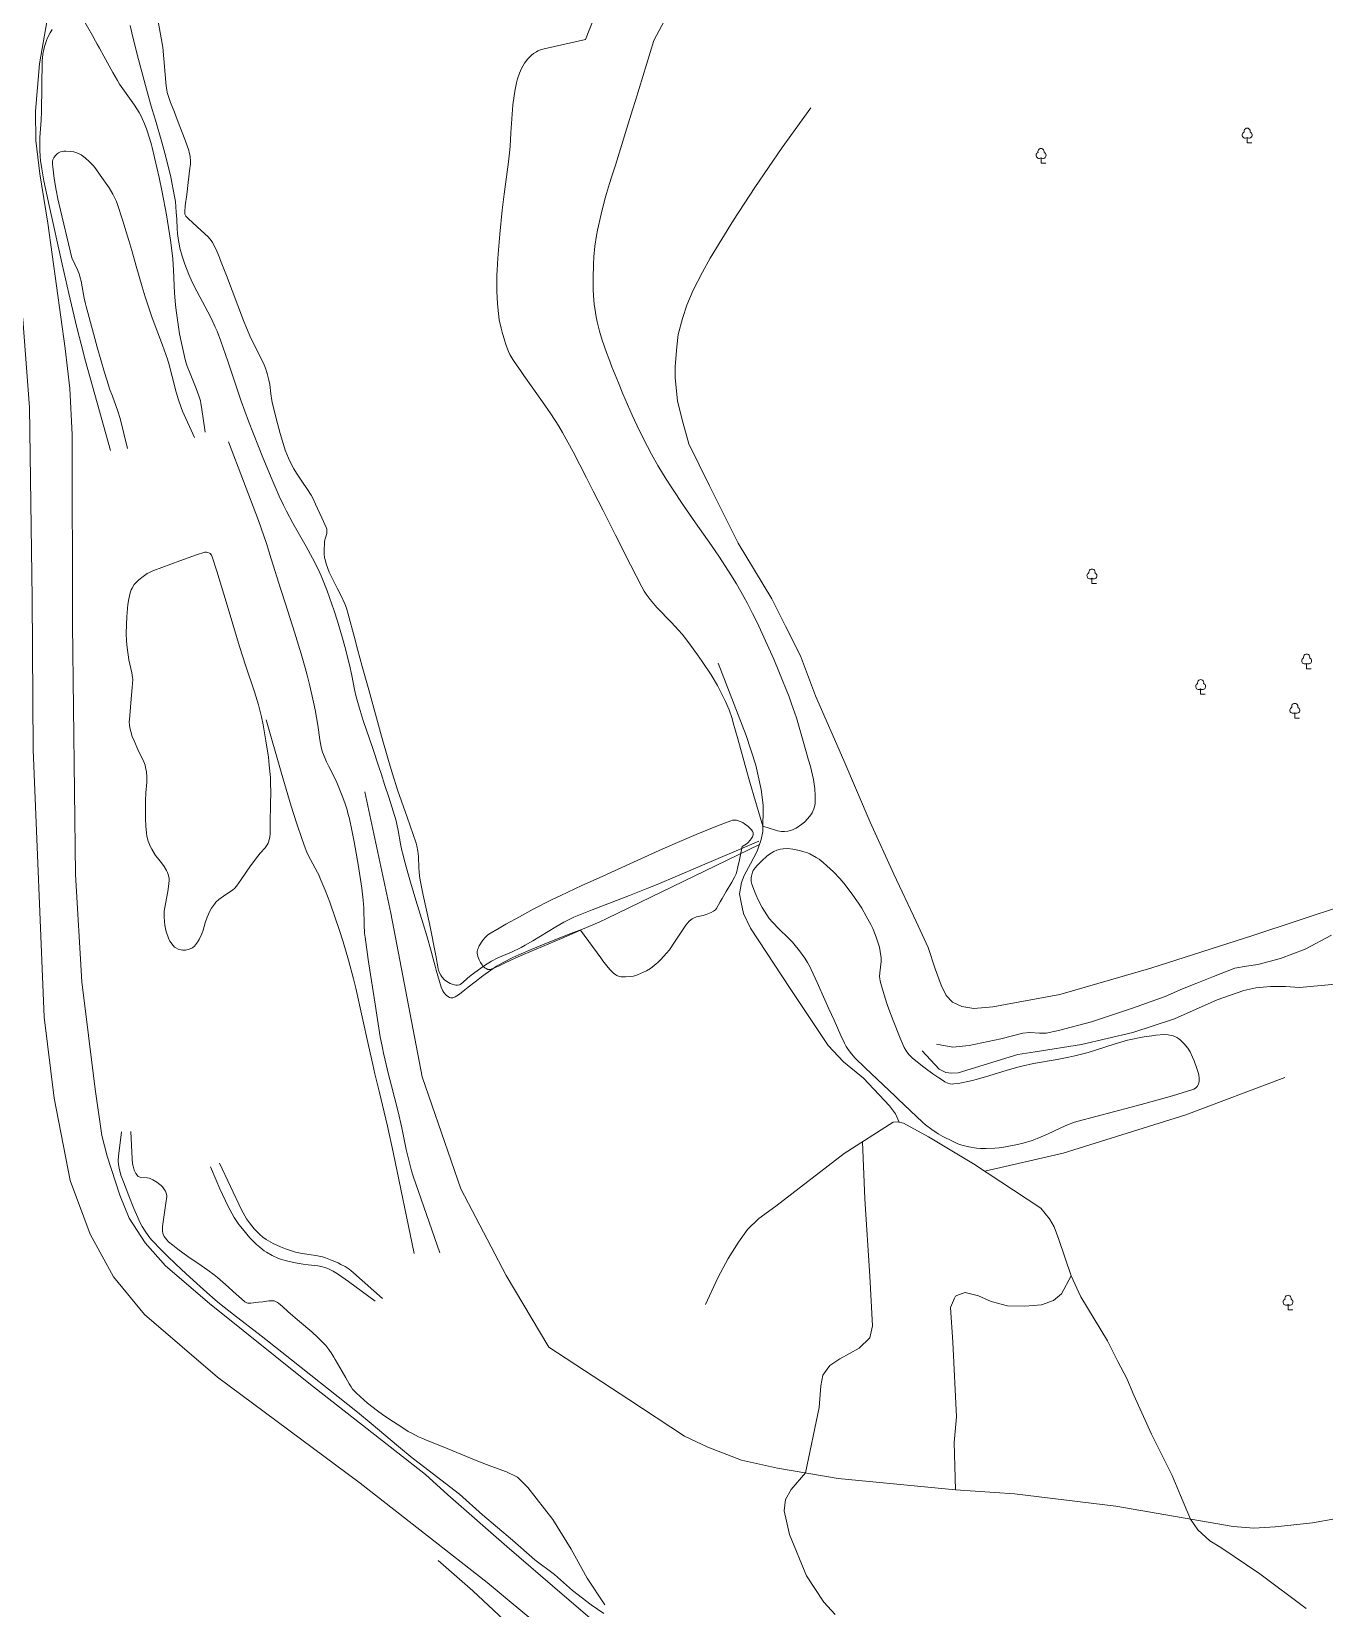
# Model space of a CAD drawing. Header units: millimetres. Extents: x 10 to 1007146, y 455139 to 1110758.
# Drawn here: x 503376.89 to 503391.38, y 555410.57 to 555428.24 of the extents above; entities that cross this region are included whole.
import ezdxf

# ---------------------------------------------------------------- set-up
doc = ezdxf.new("R2010")
doc.units = ezdxf.units.MM
doc.header["$LTSCALE"] = 10
for name, color, linetype, lineweight in [('Hceau', 152, 'Continuous', 0), ('OACCIDENT', 5, 'Continuous', 0), ('PISTE', 1, 'Continuous', 0), ('Varbre', 70, 'Continuous', 0), ('Vbrousailles', 70, 'Continuous', 0), ('Vforet', 70, 'Continuous', 0), ('Vjardin', 70, 'Continuous', 0)]:
    doc.layers.add(name, color=color, linetype=linetype, lineweight=lineweight)

# ---------------------------------------------------------------- blocks, each defined once
blk = doc.blocks.new('a_i_b_169')
at = {"layer": 'Varbre', "color": 70, "linetype": 'Continuous', "lineweight": 0, "flags": 128}
blk.add_lwpolyline([(186.542538, 0.000518), (0, 0), (0.000073, 213.192155)], dxfattribs=at)
at = {"layer": 'Varbre', "color": 70, "linetype": 'Continuous', "lineweight": 0}
for centre, radius, start, end in [((-74.071781, 313.257725), 124.498024, 111.637039, 306.510073), ((-0.000617, 461.873786), 124.403379, 344.52592, 195.330408), ((74.375888, 312.909383), 124.399708, 233.281948, 68.53724)]:
    blk.add_arc(centre, radius, start, end, dxfattribs=at)

msp = doc.modelspace()

# ---------------------------------------------------------------- linework, layer by layer
at = {"layer": 'Hceau', "color": 0}
msp.add_polyline3d([(503378.914, 555422.361, 7.702), (503378.97, 555422.191, 7.704), (503379.072, 555421.849, 7.709), (503379.224, 555421.345, 7.709), (503379.294, 555421.127, 7.709), (503379.39, 555420.837, 7.709), (503379.435, 555420.692, 7.709), (503379.448, 555420.648, 7.709), (503379.469, 555420.559, 7.709), (503379.487, 555420.47, 7.709), (503379.518, 555420.29, 7.709), (503379.546, 555420.108, 7.709), (503379.557, 555420.017, 7.709), (503379.569, 555419.88, 7.709), (503379.572, 555419.822, 7.709), (503379.574, 555419.706, 7.709), (503379.572, 555419.59, 7.709), (503379.565, 555419.358, 7.709), (503379.565, 555419.309, 7.709), (503379.565, 555419.245, 7.709), (503379.562, 555419.213, 7.709), (503379.552, 555419.165, 7.709), (503379.543, 555419.142, 7.709), (503379.533, 555419.123, 7.709), (503379.509, 555419.089, 7.709), (503379.453, 555419.03, 7.709), (503379.427, 555418.999, 7.709), (503379.347, 555418.887, 7.709), (503379.243, 555418.736, 7.709), (503379.189, 555418.662, 7.709), (503379.165, 555418.636, 7.709), (503379.148, 555418.62, 7.709), (503379.11, 555418.592, 7.709), (503379.07, 555418.566, 7.709), (503379.016, 555418.531, 7.709), (503378.991, 555418.512, 7.709), (503378.956, 555418.48, 7.709), (503378.941, 555418.461, 7.709), (503378.909, 555418.414, 7.709), (503378.891, 555418.381, 7.709), (503378.861, 555418.312, 7.709), (503378.839, 555418.251, 7.709), (503378.815, 555418.169, 7.709), (503378.801, 555418.128, 7.709), (503378.771, 555418.063, 7.709), (503378.753, 555418.032, 7.709), (503378.73, 555418.003, 7.709), (503378.717, 555417.988, 7.709), (503378.7, 555417.974, 7.709), (503378.687, 555417.966, 7.709), (503378.66, 555417.954, 7.709), (503378.646, 555417.95, 7.709), (503378.617, 555417.945, 7.709), (503378.588, 555417.945, 7.709), (503378.569, 555417.947, 7.709), (503378.534, 555417.956, 7.709), (503378.508, 555417.969, 7.709), (503378.496, 555417.979, 7.709), (503378.479, 555417.996, 7.709), (503378.444, 555418.045, 7.709), (503378.427, 555418.078, 7.709), (503378.418, 555418.1, 7.709), (503378.403, 555418.149, 7.709), (503378.388, 555418.225, 7.709), (503378.382, 555418.263, 7.709), (503378.378, 555418.32, 7.709), (503378.379, 555418.377, 7.709), (503378.383, 555418.405, 7.709), (503378.42, 555418.601, 7.709), (503378.432, 555418.686, 7.709), (503378.435, 555418.729, 7.709), (503378.435, 555418.747, 7.709), (503378.428, 555418.782, 7.709), (503378.416, 555418.816, 7.709), (503378.405, 555418.838, 7.709), (503378.38, 555418.881, 7.709), (503378.349, 555418.924, 7.709), (503378.304, 555418.978, 7.709), (503378.283, 555419.006, 7.709), (503378.242, 555419.075, 7.709), (503378.223, 555419.111, 7.709), (503378.2, 555419.167, 7.709), (503378.185, 555419.221, 7.709), (503378.179, 555419.258, 7.709), (503378.172, 555419.331, 7.709), (503378.17, 555419.427, 7.709), (503378.171, 555419.618, 7.709), (503378.175, 555419.707, 7.709), (503378.183, 555419.826, 7.709), (503378.185, 555419.885, 7.709), (503378.181, 555419.942, 7.709), (503378.171, 555419.992, 7.709), (503378.164, 555420.017, 7.709), (503378.15, 555420.053, 7.709), (503378.083, 555420.192, 7.709), (503378.041, 555420.288, 7.709), (503378.021, 555420.338, 7.709), (503378.004, 555420.393, 7.709), (503377.997, 555420.421, 7.709), (503377.99, 555420.463, 7.709), (503377.988, 555420.505, 7.709), (503377.989, 555420.526, 7.709), (503378.006, 555420.715, 7.709), (503378.021, 555420.889, 7.709), (503378.026, 555420.975, 7.709), (503378.025, 555421, 7.709), (503378.018, 555421.05, 7.709), (503377.994, 555421.149, 7.709), (503377.984, 555421.198, 7.709), (503377.964, 555421.336, 7.709), (503377.957, 555421.405, 7.709), (503377.953, 555421.497, 7.709), (503377.962, 555421.682, 7.709), (503377.972, 555421.816, 7.709), (503377.982, 555421.882, 7.709), (503377.998, 555421.948, 7.709), (503378.009, 555421.98, 7.709), (503378.019, 555422.002, 7.709), (503378.043, 555422.04, 7.709), (503378.073, 555422.073, 7.709), (503378.095, 555422.094, 7.709), (503378.144, 555422.131, 7.709), (503378.19, 555422.163, 7.709), (503378.214, 555422.177, 7.709), (503378.251, 555422.195, 7.709), (503378.555, 555422.305, 7.709), (503378.742, 555422.374, 7.701), (503378.834, 555422.403, 7.703), (503378.854, 555422.404, 7.703), (503378.869, 555422.401, 7.703), (503378.887, 555422.393, 7.702), (503378.895, 555422.387, 7.702), (503378.91, 555422.37, 7.702), (503378.914, 555422.361, 7.702)], dxfattribs=at)
at = {"layer": 'OACCIDENT', "color": 0}
for points in [[(503381.328, 555431.289, 8.426), (503380.072, 555430.633, 8.224), (503379.546, 555430.293, 8.157), (503379.257, 555430.133, 8.124), (503379.038, 555430.089, 8.107), (503378.809, 555430.143, 8.124), (503378.489, 555430.194, 8.107), (503378.298, 555430.182, 8.09), (503378.223, 555430.144, 8.09), (503378.169, 555430.084, 8.09), (503378.125, 555430.002, 8.09), (503378.117, 555429.859, 8.073), (503378.169, 555429.365, 8.073), (503378.254, 555428.662, 8.023), (503378.365, 555428.063, 8.023)], [(503377.462, 555428.387, 7.98), (503377.574, 555428.195, 7.931), (503377.611, 555428.13, 7.918), (503377.629, 555428.097, 7.913), (503377.654, 555428.052, 7.908), (503377.704, 555427.961, 7.902), (503377.804, 555427.78, 7.899), (503377.855, 555427.69, 7.896), (503377.879, 555427.649, 7.894), (503377.934, 555427.57, 7.89), (503378.048, 555427.414, 7.883), (503378.099, 555427.332, 7.879), (503378.12, 555427.29, 7.88), (503378.134, 555427.262, 7.882), (503378.159, 555427.205, 7.889), (503378.181, 555427.148, 7.9), (503378.219, 555427.03, 7.921), (503378.236, 555426.969, 7.928), (503378.243, 555426.939, 7.93), (503378.322, 555426.604, 7.937), (503378.357, 555426.436, 7.94), (503378.405, 555426.183, 7.946), (503378.45, 555425.899, 7.958), (503378.468, 555425.756, 7.963), (503378.475, 555425.692, 7.965), (503378.483, 555425.564, 7.969), (503378.496, 555425.306, 7.976), (503378.506, 555425.177, 7.98), (503378.513, 555425.112, 7.983), (503378.531, 555424.982, 7.989), (503378.552, 555424.852, 7.998), (503378.569, 555424.766, 8.003), (503378.606, 555424.596, 8.014), (503378.623, 555424.531, 8.017), (503378.637, 555424.489, 8.02), (503378.669, 555424.405, 8.026), (503378.715, 555424.294, 8.031), (503378.737, 555424.238, 8.032), (503378.767, 555424.155, 8.029), (503378.784, 555424.098, 8.024), (503378.79, 555424.07, 8.021), (503378.798, 555424.027, 8.014), (503378.839, 555423.75, 7.963)], [(503377.776, 555423.544, 7.946), (503377.524, 555424.451, 8.047), (503377.499, 555424.545, 8.057), (503377.45, 555424.733, 8.071), (503377.402, 555424.922, 8.082), (503377.311, 555425.302, 8.098), (503377.234, 555425.63, 8.111), (503377.091, 555426.29, 8.131), (503377.032, 555426.564, 8.138), (503377.007, 555426.701, 8.138), (503376.994, 555426.793, 8.137), (503376.989, 555426.839, 8.135), (503376.985, 555426.908, 8.131), (503376.984, 555426.956, 8.127), (503376.986, 555427.052, 8.117), (503377, 555427.244, 8.091), (503377.005, 555427.34, 8.081), (503377.012, 555427.907, 8.03), (503377.019, 555427.984, 8.024), (503377.029, 555428.035, 8.021), (503377.038, 555428.069, 8.018), (503377.061, 555428.136, 8.014), (503377.073, 555428.166, 8.012), (503377.101, 555428.224, 8.013), (503377.123, 555428.262, 8.015)], [(503377.999, 555428.306, 7.891), (503378.027, 555428.176, 7.888), (503378.091, 555427.925, 7.881), (503378.181, 555427.593, 7.87), (503378.227, 555427.428, 7.867), (503378.245, 555427.366, 7.868), (503378.28, 555427.243, 7.879), (503378.352, 555426.998, 7.913), (503378.388, 555426.875, 7.924), (503378.428, 555426.715, 7.931), (503378.452, 555426.607, 7.936), (503378.495, 555426.391, 7.943), (503378.504, 555426.332, 7.945), (503378.515, 555426.213, 7.947), (503378.519, 555426.134, 7.948), (503378.524, 555426.028, 7.95), (503378.529, 555425.975, 7.952), (503378.539, 555425.896, 7.955), (503378.546, 555425.857, 7.956), (503378.556, 555425.811, 7.96), (503378.581, 555425.721, 7.969), (503378.61, 555425.632, 7.981), (503378.656, 555425.515, 7.997), (503378.681, 555425.457, 8.004), (503378.711, 555425.392, 8.01), (503378.777, 555425.264, 8.023), (503378.869, 555425.096, 8.039), (503378.912, 555425.011, 8.047), (503378.952, 555424.924, 8.054), (503378.971, 555424.88, 8.057), (503379.012, 555424.769, 8.064), (503379.091, 555424.545, 8.075), (503379.242, 555424.095, 8.092), (503379.323, 555423.872, 8.104), (503379.434, 555423.589, 8.126), (503379.485, 555423.464, 8.138), (503379.589, 555423.215, 8.162), (503379.669, 555423.031, 8.181), (503379.716, 555422.93, 8.192), (503379.75, 555422.863, 8.199), (503379.822, 555422.73, 8.215), (503379.971, 555422.468, 8.253), (503380.042, 555422.337, 8.275), (503380.108, 555422.205, 8.299), (503380.138, 555422.138, 8.312), (503380.161, 555422.082, 8.325), (503380.205, 555421.971, 8.358), (503380.233, 555421.896, 8.384), (503380.284, 555421.746, 8.435), (503380.32, 555421.631, 8.469), (503380.376, 555421.441, 8.514), (503380.403, 555421.345, 8.535), (503380.429, 555421.247, 8.551), (503380.442, 555421.198, 8.558), (503380.456, 555421.14, 8.565), (503380.481, 555421.021, 8.576), (503380.513, 555420.863, 8.587), (503380.531, 555420.784, 8.591), (503380.562, 555420.667, 8.597), (503380.61, 555420.516, 8.603), (503380.712, 555420.215, 8.611), (503380.788, 555419.988, 8.61), (503380.81, 555419.922, 8.608), (503380.853, 555419.79, 8.599), (503380.895, 555419.658, 8.586), (503380.977, 555419.393, 8.551), (503380.987, 555419.357, 8.545), (503381.002, 555419.284, 8.53), (503381.026, 555419.136, 8.495), (503381.042, 555419.062, 8.485), (503381.052, 555419.023, 8.482), (503381.072, 555418.944, 8.481), (503381.115, 555418.786, 8.482), (503381.138, 555418.707, 8.48), (503381.199, 555418.505, 8.465), (503381.282, 555418.238, 8.441), (503381.322, 555418.104, 8.431), (503381.369, 555417.934, 8.421), (503381.392, 555417.848, 8.421), (503381.415, 555417.763, 8.427), (503381.427, 555417.72, 8.433), (503381.444, 555417.656, 8.445), (503381.482, 555417.531, 8.472), (503381.501, 555417.488, 8.481), (503381.514, 555417.468, 8.486), (503381.537, 555417.441, 8.493), (503381.563, 555417.42, 8.501), (503381.577, 555417.413, 8.504), (503381.589, 555417.41, 8.507), (503381.614, 555417.411, 8.513), (503381.64, 555417.421, 8.52), (503381.657, 555417.431, 8.524), (503381.689, 555417.452, 8.532), (503381.748, 555417.498, 8.546), (503381.786, 555417.528, 8.553), (503381.862, 555417.59, 8.563), (503381.951, 555417.657, 8.568), (503382.103, 555417.763, 8.565), (503382.184, 555417.81, 8.564), (503382.285, 555417.861, 8.565), (503382.354, 555417.892, 8.566), (503382.492, 555417.952, 8.571), (503382.682, 555418.029, 8.581), (503382.937, 555418.129, 8.599), (503383.065, 555418.179, 8.609), (503383.253, 555418.259, 8.628), (503383.345, 555418.303, 8.638), (503385.048, 555419.128, 8.84)], [(503385.042, 555419.167, 8.854), (503383.902, 555418.68, 8.787), (503383.799, 555418.637, 8.78), (503383.592, 555418.556, 8.766), (503383.175, 555418.397, 8.735), (503382.969, 555418.312, 8.719), (503382.901, 555418.28, 8.713), (503382.856, 555418.257, 8.708), (503382.768, 555418.207, 8.696), (503382.597, 555418.102, 8.671), (503382.511, 555418.049, 8.661), (503382.424, 555417.999, 8.654), (503382.38, 555417.975, 8.652), (503382.269, 555417.923, 8.652), (503382.119, 555417.857, 8.655), (503382.046, 555417.82, 8.655), (503381.968, 555417.772, 8.655), (503381.818, 555417.664, 8.654), (503381.777, 555417.63, 8.652), (503381.725, 555417.58, 8.647), (503381.696, 555417.559, 8.644), (503381.687, 555417.554, 8.643), (503381.667, 555417.55, 8.64), (503381.646, 555417.551, 8.637), (503381.631, 555417.554, 8.635), (503381.604, 555417.562, 8.633), (503381.584, 555417.57, 8.633), (503381.546, 555417.591, 8.637), (503381.52, 555417.612, 8.639), (503381.49, 555417.646, 8.638), (503381.478, 555417.663, 8.637), (503381.462, 555417.69, 8.635), (503381.451, 555417.719, 8.634), (503381.447, 555417.735, 8.634), (503381.423, 555417.884, 8.639), (503381.354, 555418.223, 8.641), (503381.282, 555418.561, 8.647), (503381.246, 555418.73, 8.652), (503381.239, 555418.775, 8.655), (503381.231, 555418.868, 8.663), (503381.227, 555418.992, 8.676), (503381.221, 555419.054, 8.682), (503381.21, 555419.114, 8.686), (503381.201, 555419.144, 8.688), (503381.102, 555419.435, 8.701), (503380.998, 555419.73, 8.716), (503380.933, 555419.932, 8.72), (503380.893, 555420.069, 8.72), (503380.815, 555420.342, 8.719), (503380.671, 555420.861, 8.718), (503380.599, 555421.121, 8.714), (503380.546, 555421.317, 8.705), (503380.512, 555421.447, 8.695), (503380.442, 555421.708, 8.668), (503380.42, 555421.778, 8.66), (503380.402, 555421.824, 8.655), (503380.361, 555421.913, 8.644), (503380.316, 555422.002, 8.632), (503380.256, 555422.119, 8.618), (503380.229, 555422.18, 8.61), (503380.195, 555422.273, 8.599), (503380.182, 555422.321, 8.594), (503380.177, 555422.342, 8.591), (503380.172, 555422.384, 8.587), (503380.171, 555422.426, 8.582), (503380.174, 555422.509, 8.573), (503380.176, 555422.528, 8.571), (503380.185, 555422.565, 8.568), (503380.2, 555422.614, 8.566), (503380.203, 555422.638, 8.564), (503380.2, 555422.662, 8.561), (503380.196, 555422.673, 8.56), (503380.146, 555422.787, 8.535), (503380.076, 555422.943, 8.506), (503380.047, 555423.003, 8.494), (503380.025, 555423.041, 8.486), (503379.978, 555423.116, 8.47), (503379.929, 555423.19, 8.453), (503379.863, 555423.289, 8.431), (503379.832, 555423.339, 8.42), (503379.789, 555423.417, 8.405), (503379.77, 555423.457, 8.397), (503379.735, 555423.548, 8.383), (503379.714, 555423.609, 8.376), (503379.678, 555423.734, 8.366), (503379.648, 555423.844, 8.359), (503379.593, 555424.066, 8.343), (503379.585, 555424.103, 8.341), (503379.574, 555424.179, 8.336), (503379.562, 555424.281, 8.329), (503379.553, 555424.332, 8.326), (503379.534, 555424.406, 8.321), (503379.513, 555424.465, 8.316), (503379.498, 555424.504, 8.312), (503379.463, 555424.58, 8.305), (503379.351, 555424.803, 8.278), (503379.301, 555424.917, 8.265), (503379.268, 555425, 8.258), (503379.203, 555425.168, 8.245), (503379.076, 555425.505, 8.22), (503379.011, 555425.673, 8.202), (503378.997, 555425.707, 8.196), (503378.969, 555425.777, 8.182), (503378.946, 555425.827, 8.169), (503378.92, 555425.874, 8.157), (503378.904, 555425.897, 8.152), (503378.871, 555425.936, 8.142), (503378.795, 555426.008, 8.126), (503378.701, 555426.093, 8.119), (503378.646, 555426.143, 8.111), (503378.622, 555426.17, 8.106), (503378.612, 555426.19, 8.104), (503378.61, 555426.201, 8.102), (503378.609, 555426.217, 8.101), (503378.615, 555426.283, 8.099), (503378.631, 555426.413, 8.098), (503378.644, 555426.511, 8.101), (503378.66, 555426.642, 8.107), (503378.668, 555426.708, 8.108), (503378.672, 555426.752, 8.103), (503378.672, 555426.781, 8.098), (503378.669, 555426.84, 8.084), (503378.66, 555426.883, 8.077), (503378.654, 555426.904, 8.075), (503378.613, 555427.022, 8.072), (503378.554, 555427.175, 8.068), (503378.525, 555427.253, 8.065), (503378.494, 555427.335, 8.062), (503378.45, 555427.444, 8.058), (503378.43, 555427.499, 8.056), (503378.414, 555427.555, 8.053), (503378.409, 555427.583, 8.052), (503378.403, 555427.627, 8.049), (503378.365, 555428.063, 8.023)], [(503377.345, 555425.703, 8.281), (503377.199, 555426.314, 8.348), (503377.188, 555426.363, 8.355), (503377.169, 555426.46, 8.373), (503377.148, 555426.59, 8.399), (503377.14, 555426.655, 8.409), (503377.132, 555426.72, 8.415), (503377.129, 555426.752, 8.416), (503377.129, 555426.784, 8.416), (503377.132, 555426.799, 8.416), (503377.141, 555426.823, 8.416), (503377.157, 555426.845, 8.416), (503377.168, 555426.856, 8.416), (503377.184, 555426.87, 8.416), (503377.196, 555426.878, 8.416), (503377.219, 555426.889, 8.416), (503377.254, 555426.897, 8.416), (503377.278, 555426.899, 8.416), (503377.324, 555426.895, 8.416), (503377.367, 555426.888, 8.413), (503377.388, 555426.882, 8.411), (503377.419, 555426.871, 8.406), (503377.45, 555426.855, 8.401), (503377.465, 555426.845, 8.399), (503377.493, 555426.823, 8.394), (503377.543, 555426.779, 8.382), (503377.586, 555426.732, 8.37), (503377.612, 555426.7, 8.362), (503377.663, 555426.63, 8.348), (503377.761, 555426.487, 8.333), (503377.805, 555426.415, 8.326), (503377.831, 555426.364, 8.322), (503377.842, 555426.339, 8.319), (503377.857, 555426.299, 8.315), (503377.911, 555426.128, 8.293), (503377.981, 555425.898, 8.261), (503378.016, 555425.783, 8.248), (503378.066, 555425.609, 8.236), (503378.132, 555425.378, 8.224), (503378.167, 555425.264, 8.214), (503378.191, 555425.185, 8.205), (503378.246, 555425.03, 8.186), (503378.361, 555424.722, 8.149), (503378.415, 555424.567, 8.13), (503378.436, 555424.502, 8.123), (503378.47, 555424.371, 8.112), (503378.513, 555424.196, 8.096), (503378.538, 555424.11, 8.085), (503378.568, 555424.026, 8.072), (503378.585, 555423.985, 8.063), (503378.717, 555423.69, 7.996)], [(503377.345, 555425.703, 8.281), (503377.41, 555425.561, 8.181), (503377.416, 555425.549, 8.173), (503377.425, 555425.523, 8.161), (503377.434, 555425.497, 8.154), (503377.439, 555425.478, 8.151), (503377.448, 555425.439, 8.149), (503377.461, 555425.377, 8.155), (503377.475, 555425.292, 8.169), (503377.483, 555425.249, 8.176), (503377.496, 555425.187, 8.181), (503377.504, 555425.157, 8.181), (503377.586, 555424.853, 8.16), (503377.629, 555424.701, 8.147), (503377.711, 555424.417, 8.116), (503377.754, 555424.276, 8.097), (503377.767, 555424.234, 8.09), (503377.798, 555424.151, 8.075), (503377.86, 555423.985, 8.043), (503377.885, 555423.9, 8.029), (503377.968, 555423.566, 7.979)], [(503381.468, 555414.551, 7.745), (503381.197, 555415.325, 7.882), (503381.168, 555415.413, 7.898), (503381.15, 555415.472, 7.91), (503381.119, 555415.592, 7.937), (503381.092, 555415.712, 7.965), (503381.041, 555415.953, 8.022), (503381, 555416.134, 8.062), (503380.926, 555416.422, 8.122), (503380.89, 555416.567, 8.149), (503380.854, 555416.713, 8.172), (503380.837, 555416.788, 8.182), (503380.824, 555416.849, 8.189), (503380.8, 555416.971, 8.2), (503380.761, 555417.215, 8.215), (503380.742, 555417.337, 8.225), (503380.689, 555417.671, 8.258), (503380.664, 555417.838, 8.276), (503380.63, 555418.089, 8.309), (503380.625, 555418.135, 8.316), (503380.62, 555418.228, 8.332), (503380.616, 555418.413, 8.364), (503380.61, 555418.505, 8.379), (503380.593, 555418.638, 8.399), (503380.553, 555418.903, 8.438), (503380.508, 555419.159, 8.471), (503380.482, 555419.287, 8.485), (503380.454, 555419.414, 8.496), (503380.438, 555419.478, 8.501), (503380.428, 555419.518, 8.503), (503380.403, 555419.596, 8.506), (503380.375, 555419.673, 8.506), (503380.312, 555419.824, 8.504), (503380.275, 555419.902, 8.501), (503380.222, 555420.003, 8.494), (503380.198, 555420.055, 8.493), (503380.182, 555420.091, 8.494), (503380.152, 555420.164, 8.501), (503380.136, 555420.22, 8.504), (503380.123, 555420.302, 8.505), (503380.108, 555420.411, 8.503), (503380.099, 555420.465, 8.501), (503380.069, 555420.637, 8.489), (503380.052, 555420.722, 8.48), (503380.01, 555420.905, 8.456), (503379.98, 555421.027, 8.438), (503379.958, 555421.107, 8.425), (503379.912, 555421.266, 8.397), (503379.838, 555421.506, 8.348), (503379.737, 555421.825, 8.277), (503379.686, 555421.985, 8.246), (503379.579, 555422.329, 8.189), (503379.524, 555422.502, 8.164), (503379.465, 555422.673, 8.143), (503379.434, 555422.759, 8.134), (503379.1, 555423.639, 8.044)], [(503381.181, 555414.543, 7.618), (503380.946, 555415.681, 7.787), (503380.881, 555415.973, 7.83), (503380.786, 555416.362, 7.882), (503380.74, 555416.557, 7.906), (503380.715, 555416.663, 7.918), (503380.668, 555416.876, 7.938), (503380.525, 555417.518, 7.986), (503380.499, 555417.622, 7.994), (503380.444, 555417.83, 8.007), (503380.383, 555418.036, 8.019), (503380.34, 555418.174, 8.025), (503380.247, 555418.447, 8.034), (503380.235, 555418.482, 8.034), (503380.209, 555418.55, 8.027), (503380.183, 555418.617, 8.013), (503380.128, 555418.747, 7.974), (503380.11, 555418.788, 7.958), (503380.097, 555418.814, 7.945), (503380.071, 555418.863, 7.914), (503380.018, 555418.958, 7.847), (503379.993, 555419.008, 7.818), (503379.977, 555419.043, 7.803), (503379.97, 555419.061, 7.797), (503379.959, 555419.09, 7.791), (503379.925, 555419.183, 7.776), (503379.862, 555419.371, 7.753), (503379.802, 555419.559, 7.736), (503379.764, 555419.686, 7.728), (503379.69, 555419.94, 7.719), (503379.523, 555420.525, 7.709)], [(503387.033, 555416.892, 8.566), (503387.215, 555416.857, 8.558), (503387.4, 555416.876, 8.541), (503387.754, 555416.952, 8.533), (503388.001, 555417.015, 8.541), (503388.079, 555417.023, 8.541), (503388.187, 555417.012, 8.541), (503388.261, 555417.012, 8.541), (503388.4, 555417.043, 8.541), (503388.769, 555417.14, 8.541), (503389.23, 555417.294, 8.508), (503389.595, 555417.423, 8.467), (503389.79, 555417.511, 8.434), (503389.949, 555417.573, 8.467), (503390.138, 555417.65, 8.467), (503390.375, 555417.742, 8.425), (503390.506, 555417.764, 8.417), (503390.634, 555417.783, 8.417), (503390.887, 555417.85, 8.4), (503391.164, 555417.955, 8.384), (503391.46, 555418.113, 8.376)], [(503386.872, 555416.816, 8.409), (503387.064, 555416.612, 8.334), (503387.137, 555416.572, 8.318), (503387.197, 555416.565, 8.318), (503387.275, 555416.571, 8.318), (503387.942, 555416.776, 8.334), (503388.139, 555416.806, 8.334), (503388.659, 555416.888, 8.326), (503389.234, 555417.02, 8.301), (503389.698, 555417.174, 8.268), (503390.177, 555417.387, 8.243), (503390.476, 555417.492, 8.21), (503390.609, 555417.521, 8.193), (503390.774, 555417.535, 8.177), (503390.944, 555417.537, 8.16), (503391.099, 555417.527, 8.144), (503391.504, 555417.564, 8.144)], [(503381.689, 555411.848, 6.899), (503381.236, 555412.194, 6.972), (503381.158, 555412.255, 6.985), (503381.003, 555412.381, 7.012), (503380.699, 555412.638, 7.071), (503380.545, 555412.765, 7.099), (503379.699, 555413.44, 7.255), (503379.467, 555413.621, 7.295), (503379.155, 555413.861, 7.343), (503379, 555413.983, 7.367), (503378.951, 555414.024, 7.374), (503378.855, 555414.107, 7.385), (503378.667, 555414.28, 7.407), (503378.574, 555414.366, 7.422), (503378.422, 555414.508, 7.452), (503378.348, 555414.581, 7.468), (503378.241, 555414.694, 7.492), (503378.217, 555414.722, 7.498), (503378.173, 555414.782, 7.509), (503378.134, 555414.846, 7.521), (503378.11, 555414.89, 7.529), (503378.067, 555414.981, 7.545), (503378.037, 555415.05, 7.556), (503377.981, 555415.191, 7.579), (503377.922, 555415.346, 7.598), (503377.895, 555415.424, 7.607), (503377.874, 555415.502, 7.616), (503377.866, 555415.542, 7.621), (503377.863, 555415.584, 7.629), (503377.867, 555415.639, 7.642), (503377.87, 555415.667, 7.646), (503377.899, 555415.907, 7.663)], [(503378.007, 555415.91, 7.708), (503378.021, 555415.607, 7.703), (503378.025, 555415.55, 7.705), (503378.03, 555415.522, 7.707), (503378.042, 555415.48, 7.712), (503378.062, 555415.44, 7.716), (503378.075, 555415.421, 7.717), (503378.088, 555415.409, 7.718), (503378.098, 555415.403, 7.718), (503378.119, 555415.397, 7.719), (503378.189, 555415.394, 7.719), (503378.211, 555415.39, 7.719), (503378.221, 555415.386, 7.718), (503378.253, 555415.369, 7.714), (503378.296, 555415.344, 7.705), (503378.316, 555415.33, 7.699), (503378.345, 555415.305, 7.693), (503378.359, 555415.29, 7.692), (503378.382, 555415.26, 7.691), (503378.392, 555415.245, 7.691), (503378.402, 555415.221, 7.692), (503378.407, 555415.196, 7.693), (503378.407, 555415.184, 7.693), (503378.398, 555415.107, 7.699), (503378.381, 555415.005, 7.708), (503378.374, 555414.953, 7.712), (503378.36, 555414.847, 7.717), (503378.359, 555414.794, 7.717), (503378.362, 555414.773, 7.716), (503378.366, 555414.76, 7.714), (503378.379, 555414.734, 7.71), (503378.407, 555414.698, 7.701), (503378.429, 555414.677, 7.696), (503378.477, 555414.637, 7.687), (503378.532, 555414.594, 7.68), (503378.644, 555414.513, 7.668), (503378.794, 555414.411, 7.654), (503378.868, 555414.359, 7.647), (503378.94, 555414.304, 7.642), (503378.976, 555414.275, 7.639), (503379.066, 555414.196, 7.637), (503379.185, 555414.089, 7.637), (503379.245, 555414.036, 7.635), (503379.282, 555414.003, 7.628), (503379.296, 555413.995, 7.625), (503379.304, 555413.993, 7.625), (503379.318, 555413.99, 7.625), (503379.348, 555413.989, 7.626), (503379.436, 555413.999, 7.63), (503379.485, 555414.005, 7.629), (503379.551, 555414.013, 7.627), (503379.584, 555414.016, 7.626), (503379.611, 555414.013, 7.625), (503379.628, 555414.008, 7.625), (503379.649, 555413.997, 7.624), (503379.659, 555413.99, 7.624), (503379.705, 555413.949, 7.623), (503379.764, 555413.894, 7.624), (503379.794, 555413.867, 7.625), (503379.896, 555413.781, 7.625), (503380.033, 555413.666, 7.624), (503380.101, 555413.605, 7.624), (503380.162, 555413.545, 7.623), (503380.19, 555413.515, 7.62), (503380.214, 555413.485, 7.614), (503380.224, 555413.47, 7.609), (503380.233, 555413.457, 7.603), (503380.249, 555413.432, 7.587), (503380.28, 555413.382, 7.547), (503380.296, 555413.357, 7.529), (503380.375, 555413.222, 7.45), (503380.414, 555413.152, 7.413), (503380.453, 555413.083, 7.38), (503380.473, 555413.05, 7.365), (503380.49, 555413.026, 7.357), (503380.533, 555412.981, 7.344), (503380.615, 555412.905, 7.328), (503380.658, 555412.868, 7.322), (503380.768, 555412.782, 7.311), (503380.825, 555412.741, 7.305), (503380.896, 555412.692, 7.295), (503381.041, 555412.597, 7.267), (503381.114, 555412.552, 7.254), (503381.152, 555412.531, 7.249), (503381.228, 555412.492, 7.243), (503381.267, 555412.474, 7.244), (503381.326, 555412.449, 7.248), (503381.506, 555412.377, 7.272)], [(503380.744, 555414.011, 7.543), (503380.444, 555414.23, 7.56), (503380.332, 555414.311, 7.567), (503380.273, 555414.347, 7.571), (503380.212, 555414.376, 7.575), (503380.179, 555414.388, 7.577), (503380.152, 555414.395, 7.579), (503380.099, 555414.405, 7.582), (503379.992, 555414.417, 7.59), (503379.938, 555414.425, 7.594), (503379.87, 555414.438, 7.595), (503379.779, 555414.456, 7.593), (503379.734, 555414.467, 7.594), (503379.683, 555414.482, 7.597), (503379.651, 555414.494, 7.601), (503379.587, 555414.524, 7.61), (503379.527, 555414.559, 7.62), (503379.501, 555414.576, 7.625), (503379.451, 555414.614, 7.633), (503379.415, 555414.645, 7.639), (503379.363, 555414.695, 7.644), (503379.338, 555414.722, 7.644), (503379.255, 555414.82, 7.644), (503379.217, 555414.87, 7.644), (503379.164, 555414.949, 7.644), (503379.118, 555415.03, 7.644), (503379.096, 555415.073, 7.644), (503379.004, 555415.268, 7.644), (503378.96, 555415.367, 7.644), (503378.898, 555415.515, 7.644)], [(503380.824, 555414.04, 7.493), (503380.502, 555414.327, 7.51), (503380.472, 555414.353, 7.512), (503380.45, 555414.369, 7.515), (503380.406, 555414.398, 7.521), (503380.359, 555414.423, 7.528), (503380.327, 555414.439, 7.532), (503380.262, 555414.467, 7.54), (503380.187, 555414.496, 7.543), (503380.151, 555414.507, 7.543), (503380.077, 555414.522, 7.543), (503379.926, 555414.544, 7.543), (503379.852, 555414.561, 7.543), (503379.738, 555414.597, 7.543), (503379.682, 555414.618, 7.543), (503379.601, 555414.655, 7.543), (503379.548, 555414.685, 7.543), (503379.522, 555414.701, 7.543), (503379.484, 555414.729, 7.543), (503379.45, 555414.758, 7.544), (503379.387, 555414.82, 7.545), (503379.333, 555414.887, 7.549), (503379.3, 555414.934, 7.552), (503379.281, 555414.966, 7.554), (503379.246, 555415.033, 7.56), (503378.998, 555415.556, 7.611)], [(503381.506, 555412.377, 7.272), (503381.873, 555412.225, 7.247), (503382.038, 555412.161, 7.238), (503382.215, 555412.097, 7.214), (503382.336, 555412.039, 7.197), (503382.452, 555411.922, 7.172), (503382.732, 555411.563, 7.081), (503382.94, 555411.233, 6.924), (503383.118, 555410.906, 6.75), (503383.315, 555410.609, 6.551)], [(503383.305, 555410.512, 6.46), (503383.164, 555410.606, 6.501), (503382.955, 555410.769, 6.559), (503382.751, 555410.947, 6.626), (503382.531, 555411.111, 6.708), (503382.281, 555411.334, 6.733), (503381.947, 555411.617, 6.841), (503381.689, 555411.848, 6.899)], [(503381.449, 555411.105, 6.816), (503381.839, 555410.763, 6.717), (503382.184, 555410.438, 6.617), (503382.468, 555410.226, 6.543), (503382.788, 555409.989, 6.443), (503383.064, 555409.747, 6.377), (503383.252, 555409.558, 6.303), (503383.46, 555409.267, 6.212), (503383.684, 555408.851, 6.12), (503383.847, 555408.559, 6.071)]]:
    msp.add_polyline3d(points, dxfattribs=at)
at = {"layer": 'PISTE', "color": 0}
for points in [[(503377.066, 555428.368, 7.98), (503376.982, 555427.876, 8.037), (503376.937, 555427.344, 8.081), (503376.94, 555427.017, 8.119), (503376.986, 555426.644, 8.144), (503377.075, 555426.091, 8.129), (503377.269, 555424.686, 8.068), (503377.322, 555424.239, 8.034), (503377.348, 555423.721, 7.977), (503377.353, 555421.592, 7.813), (503377.387, 555418.792, 7.809), (503377.455, 555417.588, 7.777), (503377.607, 555416.386, 7.713), (503377.68, 555415.866, 7.652), (503377.739, 555415.634, 7.623), (503377.881, 555415.198, 7.581), (503377.986, 555414.94, 7.534), (503378.166, 555414.664, 7.486), (503378.395, 555414.407, 7.428), (503378.886, 555413.985, 7.353), (503380, 555413.091, 7.173), (503381.306, 555412.068, 6.941), (503381.556, 555411.839, 6.891)], [(503381.329, 555411.381, 6.887), (503380.576, 555411.973, 7.059), (503378.977, 555413.159, 7.295), (503378.16, 555413.863, 7.42), (503377.812, 555414.282, 7.479), (503377.551, 555414.76, 7.532), (503377.327, 555415.361, 7.623), (503377.146, 555416.285, 7.724), (503377.033, 555417.193, 7.796), (503376.911, 555420.187, 7.842), (503376.9, 555421.889, 7.821), (503376.869, 555424.023, 8.022), (503376.794, 555425.015, 8.104), (503376.666, 555426.039, 8.163), (503376.578, 555426.75, 8.132), (503376.536, 555427.543, 8.055), (503376.461, 555428.204, 7.988)], [(503385.626, 555427.381, 9.721), (503385.305, 555426.94, 9.69), (503384.998, 555426.49, 9.659), (503384.757, 555426.124, 9.617), (503384.497, 555425.697, 9.535), (503384.409, 555425.543, 9.514), (503384.305, 555425.338, 9.504), (503384.236, 555425.17, 9.483), (503384.185, 555425.024, 9.472), (503384.139, 555424.843, 9.462), (503384.124, 555424.705, 9.452), (503384.104, 555424.486, 9.441), (503384.106, 555424.361, 9.441), (503384.132, 555424.097, 9.431), (503384.192, 555423.862, 9.431), (503384.258, 555423.618, 9.431), (503384.489, 555423.147, 9.441), (503384.809, 555422.505, 9.41), (503385.189, 555421.881, 9.369), (503385.342, 555421.574, 9.338), (503385.507, 555421.243, 9.296), (503385.675, 555420.794, 9.245), (503385.994, 555420.071, 9.141), (503386.29, 555419.379, 9.007), (503386.554, 555418.795, 8.882), (503386.804, 555418.264, 8.789), (503386.94, 555417.972, 8.727), (503387.018, 555417.734, 8.655), (503387.084, 555417.55, 8.624), (503387.139, 555417.437, 8.603), (503387.212, 555417.362, 8.582), (503387.316, 555417.312, 8.582), (503387.45, 555417.292, 8.561), (503387.663, 555417.307, 8.561), (503388.414, 555417.448, 8.582), (503389.435, 555417.744, 8.561), (503390.577, 555418.11, 8.437), (503392.111, 555418.616, 8.396)], [(503384.585, 555421.159, 9.048), (503384.901, 555420.35, 8.965), (503385.007, 555420.018, 8.944), (503385.069, 555419.746, 8.913), (503385.091, 555419.568, 8.903), (503385.085, 555419.275, 8.851), (503385.069, 555419.183, 8.81), (503385.022, 555419.052, 8.758), (503384.948, 555418.911, 8.706), (503384.877, 555418.781, 8.686), (503384.848, 555418.701, 8.665), (503384.827, 555418.574, 8.655), (503384.842, 555418.478, 8.644), (503384.87, 555418.355, 8.624), (503384.948, 555418.192, 8.624), (503385.393, 555417.516, 8.541), (503385.819, 555416.875, 8.458), (503385.992, 555416.693, 8.417), (503386.214, 555416.511, 8.375), (503386.506, 555416.198, 8.272), (503386.574, 555416.108, 8.241), (503386.616, 555416.016, 8.213)], [(503382.69, 555413.496, 7.451), (503382.21, 555414.3, 7.719), (503381.702, 555415.27, 7.954), (503381.268, 555416.526, 8.189), (503380.918, 555418.357, 8.424), (503380.628, 555419.719, 8.559)], [(503387.575, 555415.466, 7.961), (503388.452, 555415.669, 7.961), (503389.827, 555416.1, 7.93), (503390.937, 555416.518, 7.94)], [(503384.446, 555413.973, 7.609), (503384.583, 555414.273, 7.713), (503384.697, 555414.489, 7.785), (503384.813, 555414.672, 7.837), (503384.914, 555414.812, 7.878), (503385.041, 555414.937, 7.92), (503385.232, 555415.077, 7.992), (503385.998, 555415.667, 8.148), (503386.546, 555416.015, 8.22), (503386.593, 555416.02, 8.22), (503386.664, 555416.007, 8.199), (503386.942, 555415.853, 8.127), (503387.448, 555415.549, 7.982), (503388.202, 555415.054, 7.858), (503388.299, 555414.932, 7.827), (503388.35, 555414.843, 7.796), (503388.405, 555414.7, 7.734), (503388.542, 555414.296, 7.589), (503388.65, 555414.058, 7.495), (503388.947, 555413.565, 7.309), (503389.065, 555413.333, 7.226), (503389.165, 555413.144, 7.175), (503389.242, 555412.959, 7.123), (503389.441, 555412.519, 6.988), (503389.672, 555412.057, 6.895), (503389.767, 555411.833, 6.854), (503389.88, 555411.569, 6.844), (503389.962, 555411.45, 6.823), (503390.094, 555411.326, 6.792), (503390.217, 555411.251, 6.761), (503390.657, 555410.955, 6.647), (503391.175, 555410.566, 6.419)], [(503382.69, 555413.496, 7.451), (503383.586, 555412.908, 7.306), (503384.21, 555412.496, 7.202), (503384.469, 555412.374, 7.202), (503384.846, 555412.229, 7.202), (503385.251, 555412.138, 7.181), (503385.932, 555412.025, 7.14), (503387.245, 555411.897, 6.995), (503387.905, 555411.852, 6.912), (503389.041, 555411.714, 6.85), (503390.356, 555411.486, 6.84), (503390.587, 555411.467, 6.85), (503390.828, 555411.483, 6.86), (503391.247, 555411.525, 6.902), (503391.496, 555411.571, 6.912)], [(503383.458, 555410.196, 6.343), (503382.865, 555410.705, 6.529), (503382.22, 555411.262, 6.705), (503381.556, 555411.839, 6.891)], [(503382.622, 555410.34, 6.514), (503381.999, 555410.858, 6.69), (503381.329, 555411.381, 6.887)]]:
    msp.add_polyline3d(points, dxfattribs=at)
at = {"layer": 'Vbrousailles', "color": 0}
for points in [[(503386.204, 555415.797, 8.175), (503386.228, 555415.159, 8.026), (503386.287, 555414.289, 7.728), (503386.317, 555413.734, 7.529), (503386.287, 555413.599, 7.512), (503386.167, 555413.483, 7.479), (503385.948, 555413.363, 7.446), (503385.839, 555413.288, 7.429), (503385.758, 555413.18, 7.396), (503385.736, 555413.06, 7.363), (503385.719, 555412.819, 7.314), (503385.563, 555412.086, 7.162), (503385.405, 555411.902, 7.129), (503385.341, 555411.79, 7.063), (503385.324, 555411.66, 7.013), (503385.385, 555411.395, 6.93), (503385.577, 555410.933, 6.765), (503385.771, 555410.639, 6.649), (503385.897, 555410.501, 6.616)], [(503388.542, 555414.296, 7.589), (503388.433, 555414.092, 7.539), (503388.343, 555414.019, 7.506), (503388.21, 555413.971, 7.489), (503388.024, 555413.956, 7.489), (503387.829, 555413.96, 7.522), (503387.645, 555414.006, 7.555), (503387.504, 555414.071, 7.589), (503387.355, 555414.108, 7.622), (503387.32, 555414.097, 7.622), (503387.262, 555414.074, 7.622), (503387.247, 555414.065, 7.622), (503387.234, 555414.046, 7.622), (503387.188, 555413.941, 7.572), (503387.217, 555413.552, 7.423), (503387.255, 555412.716, 7.191), (503387.229, 555412.427, 7.108), (503387.245, 555411.897, 6.995)]]:
    msp.add_polyline3d(points, dxfattribs=at)
at = {"layer": 'Vforet', "color": 0}
for points in [[(503383.865, 555428.138, 9.469), (503383.658, 555427.464, 9.452), (503383.626, 555427.361, 9.448), (503383.562, 555427.154, 9.431), (503383.434, 555426.742, 9.385), (503383.391, 555426.605, 9.374), (503383.37, 555426.536, 9.369), (503383.336, 555426.422, 9.364), (503383.314, 555426.345, 9.36), (503383.275, 555426.19, 9.355), (503383.234, 555426.013, 9.353), (503383.222, 555425.953, 9.353), (503383.205, 555425.833, 9.353), (503383.194, 555425.712, 9.353), (503383.19, 555425.631, 9.353), (503383.186, 555425.471, 9.353), (503383.187, 555425.343, 9.353), (503383.19, 555425.279, 9.353), (503383.198, 555425.183, 9.353), (503383.211, 555425.088, 9.353), (503383.22, 555425.04, 9.353), (503383.231, 555424.986, 9.352), (503383.258, 555424.881, 9.349), (503383.288, 555424.778, 9.344), (503383.335, 555424.642, 9.338), (503383.36, 555424.574, 9.336), (503383.396, 555424.482, 9.337), (503383.469, 555424.3, 9.344), (503383.519, 555424.179, 9.353), (503383.623, 555423.94, 9.373), (503383.705, 555423.763, 9.389), (503383.793, 555423.589, 9.4), (503383.839, 555423.502, 9.403), (503383.911, 555423.374, 9.403), (503384.002, 555423.223, 9.399), (503384.066, 555423.123, 9.396), (503384.198, 555422.928, 9.39), (503384.333, 555422.734, 9.383), (503384.513, 555422.477, 9.372), (503384.602, 555422.348, 9.367), (503384.729, 555422.15, 9.358), (503384.79, 555422.049, 9.353), (503384.874, 555421.903, 9.346), (503384.914, 555421.829, 9.342), (503384.972, 555421.716, 9.336), (503385.022, 555421.614, 9.331), (503385.118, 555421.409, 9.318), (503385.209, 555421.203, 9.304), (503385.267, 555421.065, 9.294), (503385.38, 555420.784, 9.27), (503385.409, 555420.706, 9.262), (503385.427, 555420.653, 9.255), (503385.462, 555420.548, 9.24), (503385.51, 555420.39, 9.21), (503385.54, 555420.285, 9.188), (503385.6, 555420.074, 9.138), (503385.62, 555420.002, 9.118), (503385.633, 555419.954, 9.103), (503385.653, 555419.858, 9.07), (503385.669, 555419.75, 9.034), (503385.674, 555419.678, 9.011), (503385.674, 555419.642, 9.001), (503385.672, 555419.588, 8.989), (503385.666, 555419.551, 8.981), (503385.659, 555419.528, 8.976), (503385.638, 555419.482, 8.966), (503385.625, 555419.46, 8.961), (503385.592, 555419.419, 8.952), (503385.553, 555419.38, 8.942), (503385.524, 555419.356, 8.936), (503385.46, 555419.312, 8.922), (503385.435, 555419.298, 8.917), (503385.418, 555419.291, 8.912), (503385.383, 555419.28, 8.904), (503385.365, 555419.276, 8.899), (503385.331, 555419.272, 8.89), (503385.296, 555419.274, 8.883), (503385.25, 555419.282, 8.875), (503385.228, 555419.288, 8.873), (503385.086, 555419.335, 8.862), (503384.986, 555419.675, 8.928), (503384.96, 555419.764, 8.943), (503384.942, 555419.825, 8.952), (503384.909, 555419.946, 8.964), (503384.808, 555420.312, 8.987), (503384.756, 555420.493, 9.003), (503384.742, 555420.541, 9.008), (503384.708, 555420.636, 9.019), (503384.669, 555420.729, 9.03), (503384.64, 555420.79, 9.038), (503384.577, 555420.91, 9.052), (503384.508, 555421.028, 9.07), (503384.408, 555421.179, 9.095), (503384.356, 555421.253, 9.106), (503384.276, 555421.363, 9.117), (503384.236, 555421.417, 9.119), (503384.181, 555421.485, 9.119), (503384.143, 555421.529, 9.119), (503384.062, 555421.614, 9.119), (503383.899, 555421.783, 9.119), (503383.824, 555421.872, 9.119), (503383.779, 555421.934, 9.119), (503383.758, 555421.966, 9.119), (503383.729, 555422.016, 9.119), (503383.602, 555422.263, 9.119), (503383.437, 555422.594, 9.119), (503383.353, 555422.76, 9.119), (503383.297, 555422.869, 9.117), (503383.185, 555423.089, 9.106), (503383.111, 555423.236, 9.096), (503382.96, 555423.527, 9.07), (503382.842, 555423.745, 9.052), (503382.801, 555423.816, 9.047), (503382.711, 555423.955, 9.037), (503382.617, 555424.09, 9.027), (503382.489, 555424.268, 9.012), (503382.427, 555424.357, 9.003), (503382.408, 555424.385, 8.999), (503382.371, 555424.439, 8.984), (503382.334, 555424.492, 8.964), (503382.286, 555424.564, 8.934), (503382.263, 555424.6, 8.92), (503382.253, 555424.618, 8.913), (503382.235, 555424.654, 8.898), (503382.208, 555424.729, 8.866), (503382.196, 555424.768, 8.854), (503382.167, 555424.87, 8.831), (503382.155, 555424.915, 8.823), (503382.134, 555425.008, 8.811), (503382.123, 555425.079, 8.804), (503382.112, 555425.186, 8.793), (503382.106, 555425.33, 8.778), (503382.106, 555425.402, 8.773), (503382.108, 555425.509, 8.77), (503382.11, 555425.563, 8.771), (503382.117, 555425.698, 8.776), (503382.138, 555425.968, 8.787), (503382.166, 555426.237, 8.798), (503382.188, 555426.417, 8.806), (503382.236, 555426.776, 8.82), (503382.248, 555426.878, 8.823), (503382.254, 555426.951, 8.823), (503382.263, 555427.103, 8.822), (503382.277, 555427.313, 8.817), (503382.286, 555427.417, 8.814), (503382.299, 555427.519, 8.813), (503382.307, 555427.568, 8.812), (503382.327, 555427.663, 8.812), (503382.339, 555427.708, 8.812), (503382.361, 555427.772, 8.814), (503382.383, 555427.825, 8.817), (503382.396, 555427.85, 8.819), (503382.417, 555427.885, 8.822), (503382.452, 555427.933, 8.828), (503382.493, 555427.974, 8.836), (503382.516, 555427.991, 8.841), (503382.549, 555428.012, 8.849), (503382.566, 555428.021, 8.853), (503382.594, 555428.032, 8.859), (503382.638, 555428.045, 8.87), (503383.101, 555428.15, 8.986)], [(503384.856, 555419.104, 8.831), (503384.898, 555419.13, 8.841), (503384.918, 555419.147, 8.845), (503384.945, 555419.176, 8.854), (503384.957, 555419.191, 8.859), (503384.97, 555419.215, 8.868), (503384.977, 555419.238, 8.875), (503384.978, 555419.25, 8.878), (503384.977, 555419.259, 8.881), (503384.97, 555419.278, 8.885), (503384.956, 555419.297, 8.889), (503384.918, 555419.333, 8.895), (503384.88, 555419.361, 8.9), (503384.861, 555419.373, 8.903), (503384.833, 555419.387, 8.906), (503384.804, 555419.397, 8.909), (503384.79, 555419.399, 8.91), (503384.762, 555419.401, 8.911), (503384.748, 555419.399, 8.912), (503384.727, 555419.393, 8.912), (503384.638, 555419.359, 8.908), (503384.579, 555419.336, 8.902), (503384.46, 555419.289, 8.887), (503384.341, 555419.24, 8.868), (503384.183, 555419.173, 8.842), (503384.104, 555419.138, 8.83), (503383.985, 555419.086, 8.817), (503383.926, 555419.06, 8.812), (503383.637, 555418.93, 8.801), (503383.252, 555418.756, 8.789), (503383.059, 555418.669, 8.779), (503382.98, 555418.632, 8.773), (503382.823, 555418.558, 8.757), (503382.719, 555418.507, 8.745), (503382.513, 555418.402, 8.718), (503382.36, 555418.319, 8.7), (503382.207, 555418.234, 8.687), (503382.131, 555418.19, 8.682), (503382.017, 555418.122, 8.68), (503382.002, 555418.112, 8.68), (503381.974, 555418.086, 8.68), (503381.951, 555418.057, 8.68), (503381.91, 555417.991, 8.68), (503381.896, 555417.963, 8.68), (503381.891, 555417.949, 8.68), (503381.887, 555417.927, 8.68), (503381.887, 555417.905, 8.68), (503381.889, 555417.894, 8.68), (503381.894, 555417.874, 8.679), (503381.909, 555417.834, 8.673), (503381.924, 555417.805, 8.666), (503381.941, 555417.778, 8.657), (503381.951, 555417.766, 8.653), (503381.973, 555417.746, 8.642), (503381.985, 555417.738, 8.637), (503382.004, 555417.729, 8.63), (503382.014, 555417.726, 8.626), (503382.032, 555417.727, 8.616), (503382.044, 555417.73, 8.609), (503382.069, 555417.741, 8.595), (503382.088, 555417.75, 8.589), (503382.123, 555417.766, 8.583), (503382.193, 555417.799, 8.575), (503382.263, 555417.832, 8.571), (503382.31, 555417.853, 8.57), (503382.404, 555417.895, 8.572), (503382.83, 555418.076, 8.588), (503383.043, 555418.168, 8.6), (503383.272, 555417.857, 8.576), (503383.294, 555417.826, 8.572), (503383.337, 555417.768, 8.562), (503383.372, 555417.726, 8.554), (503383.414, 555417.685, 8.546), (503383.44, 555417.666, 8.543), (503383.451, 555417.659, 8.541), (503383.475, 555417.649, 8.539), (503383.5, 555417.644, 8.536), (503383.549, 555417.644, 8.534), (503383.608, 555417.649, 8.534), (503383.638, 555417.654, 8.534), (503383.683, 555417.667, 8.534), (503383.75, 555417.696, 8.534), (503383.782, 555417.713, 8.534), (503383.827, 555417.74, 8.534), (503383.87, 555417.771, 8.534), (503383.891, 555417.789, 8.534), (503383.909, 555417.805, 8.535), (503383.944, 555417.839, 8.539), (503384.009, 555417.911, 8.553), (503384.039, 555417.949, 8.559), (503384.096, 555418.032, 8.567), (503384.17, 555418.145, 8.577), (503384.208, 555418.201, 8.584), (503384.225, 555418.224, 8.589), (503384.261, 555418.267, 8.606), (503384.293, 555418.294, 8.617), (503384.309, 555418.304, 8.621), (503384.343, 555418.316, 8.627), (503384.417, 555418.332, 8.638), (503384.452, 555418.344, 8.642), (503384.508, 555418.366, 8.642), (503384.535, 555418.38, 8.641), (503384.557, 555418.397, 8.641), (503384.566, 555418.409, 8.642), (503384.609, 555418.484, 8.651), (503384.63, 555418.522, 8.658), (503384.677, 555418.601, 8.68), (503384.739, 555418.705, 8.711), (503384.77, 555418.761, 8.725), (503384.787, 555418.799, 8.733), (503384.795, 555418.825, 8.738), (503384.808, 555418.877, 8.75), (503384.825, 555418.955, 8.769), (503384.833, 555418.992, 8.783), (503384.856, 555419.104, 8.831)], [(503385.286, 555419.077, 8.829), (503385.259, 555419.07, 8.824), (503385.242, 555419.064, 8.82), (503385.21, 555419.048, 8.812), (503385.163, 555419.018, 8.799), (503385.133, 555418.996, 8.79), (503385.075, 555418.945, 8.771), (503385.056, 555418.928, 8.764), (503385.022, 555418.894, 8.747), (503385, 555418.866, 8.735), (503384.98, 555418.835, 8.725), (503384.972, 555418.818, 8.721), (503384.966, 555418.804, 8.719), (503384.958, 555418.774, 8.717), (503384.956, 555418.754, 8.716), (503384.957, 555418.714, 8.715), (503384.964, 555418.685, 8.713), (503384.992, 555418.605, 8.703), (503385.007, 555418.566, 8.698), (503385.033, 555418.507, 8.69), (503385.078, 555418.421, 8.678), (503385.13, 555418.339, 8.668), (503385.159, 555418.299, 8.663), (503385.194, 555418.258, 8.659), (503385.268, 555418.181, 8.652), (503385.369, 555418.082, 8.643), (503385.418, 555418.032, 8.638), (503385.465, 555417.979, 8.633), (503385.486, 555417.951, 8.63), (503385.556, 555417.855, 8.62), (503385.588, 555417.805, 8.615), (503385.617, 555417.754, 8.609), (503385.63, 555417.727, 8.605), (503385.696, 555417.581, 8.584), (503385.783, 555417.386, 8.553), (503385.826, 555417.288, 8.539), (503385.884, 555417.159, 8.523), (503385.962, 555416.987, 8.503), (503386.002, 555416.901, 8.489), (503386.021, 555416.865, 8.483), (503386.035, 555416.843, 8.479), (503386.066, 555416.799, 8.47), (503386.119, 555416.738, 8.457), (503386.233, 555416.625, 8.431), (503386.57, 555416.307, 8.357), (503386.604, 555416.274, 8.347), (503386.672, 555416.209, 8.32), (503386.807, 555416.08, 8.254), (503386.876, 555416.016, 8.224), (503386.909, 555415.987, 8.212), (503386.979, 555415.935, 8.189), (503387.053, 555415.887, 8.166), (503387.105, 555415.857, 8.152), (503387.212, 555415.802, 8.125), (503387.264, 555415.778, 8.113), (503387.29, 555415.768, 8.107), (503387.331, 555415.755, 8.1), (503387.394, 555415.74, 8.092), (503387.481, 555415.726, 8.084), (503387.525, 555415.722, 8.08), (503387.59, 555415.721, 8.075), (503387.685, 555415.725, 8.068), (503387.733, 555415.729, 8.064), (503387.805, 555415.739, 8.059), (503387.939, 555415.765, 8.052), (503388.005, 555415.782, 8.05), (503388.103, 555415.811, 8.05), (503388.162, 555415.832, 8.051), (503388.276, 555415.882, 8.055), (503388.426, 555415.954, 8.061), (503388.502, 555415.987, 8.064), (503388.579, 555416.016, 8.066), (503388.619, 555416.028, 8.067), (503388.816, 555416.081, 8.069), (503389.213, 555416.185, 8.067), (503389.368, 555416.227, 8.063), (503389.676, 555416.312, 8.051), (503389.906, 555416.382, 8.042), (503389.917, 555416.386, 8.042), (503389.936, 555416.399, 8.041), (503389.953, 555416.416, 8.041), (503389.968, 555416.443, 8.042), (503389.972, 555416.457, 8.042), (503389.975, 555416.475, 8.043), (503389.975, 555416.511, 8.047), (503389.97, 555416.548, 8.052), (503389.964, 555416.572, 8.057), (503389.949, 555416.619, 8.067), (503389.919, 555416.704, 8.089), (503389.902, 555416.745, 8.102), (503389.873, 555416.804, 8.125), (503389.847, 555416.844, 8.146), (503389.808, 555416.893, 8.177), (503389.786, 555416.916, 8.191), (503389.761, 555416.94, 8.204), (503389.748, 555416.951, 8.21), (503389.724, 555416.965, 8.216), (503389.683, 555416.983, 8.223), (503389.662, 555416.989, 8.227), (503389.63, 555416.995, 8.232), (503389.583, 555416.997, 8.241), (503389.491, 555416.99, 8.257), (503389.445, 555416.984, 8.266), (503389.358, 555416.971, 8.28), (503389.314, 555416.964, 8.286), (503389.248, 555416.951, 8.29), (503389.173, 555416.934, 8.293), (503389.025, 555416.892, 8.296), (503388.731, 555416.798, 8.303), (503388.582, 555416.758, 8.307), (503388.517, 555416.744, 8.309), (503388.385, 555416.719, 8.313), (503388.12, 555416.673, 8.32), (503387.988, 555416.645, 8.324), (503387.93, 555416.63, 8.324), (503387.813, 555416.597, 8.323), (503387.58, 555416.526, 8.313), (503387.463, 555416.492, 8.307), (503387.437, 555416.484, 8.305), (503387.384, 555416.471, 8.298), (503387.314, 555416.457, 8.287), (503387.278, 555416.451, 8.283), (503387.225, 555416.445, 8.282), (503387.212, 555416.444, 8.284), (503387.186, 555416.447, 8.29), (503387.16, 555416.454, 8.299), (503387.126, 555416.469, 8.311), (503387.11, 555416.478, 8.315), (503387.058, 555416.512, 8.326), (503386.993, 555416.558, 8.339), (503386.962, 555416.58, 8.348), (503386.937, 555416.598, 8.359), (503386.89, 555416.633, 8.388), (503386.801, 555416.703, 8.454), (503386.759, 555416.739, 8.481), (503386.727, 555416.771, 8.498), (503386.7, 555416.805, 8.513), (503386.688, 555416.824, 8.521), (503386.672, 555416.852, 8.531), (503386.626, 555416.956, 8.564), (503386.548, 555417.154, 8.622), (503386.5, 555417.282, 8.653), (503386.477, 555417.347, 8.667), (503386.445, 555417.445, 8.684), (503386.415, 555417.545, 8.699), (503386.402, 555417.596, 8.705), (503386.396, 555417.627, 8.708), (503386.395, 555417.648, 8.71), (503386.396, 555417.69, 8.713), (503386.412, 555417.817, 8.724), (503386.412, 555417.86, 8.727), (503386.41, 555417.88, 8.729), (503386.393, 555417.976, 8.74), (503386.38, 555418.023, 8.746), (503386.362, 555418.078, 8.756), (503386.334, 555418.15, 8.772), (503386.318, 555418.185, 8.779), (503386.295, 555418.232, 8.788), (503386.246, 555418.324, 8.805), (503386.194, 555418.413, 8.822), (503386.157, 555418.472, 8.833), (503386.077, 555418.588, 8.854), (503385.993, 555418.695, 8.873), (503385.948, 555418.746, 8.882), (503385.878, 555418.82, 8.892), (503385.804, 555418.89, 8.896), (503385.764, 555418.925, 8.895), (503385.716, 555418.962, 8.89), (503385.683, 555418.984, 8.884), (503385.613, 555419.022, 8.87), (503385.587, 555419.033, 8.865), (503385.534, 555419.049, 8.854), (503385.498, 555419.059, 8.849), (503385.424, 555419.075, 8.842), (503385.368, 555419.082, 8.839), (503385.313, 555419.081, 8.833), (503385.286, 555419.077, 8.829)]]:
    msp.add_polyline3d(points, dxfattribs=at)
at = {"layer": 'Vjardin', "color": 0}
for points in [[(503383.865, 555428.138, 9.505), (503384.369, 555429.087, 9.471), (503384.595, 555429.53, 9.468), (503384.7, 555429.755, 9.471), (503384.844, 555430.107, 9.471), (503384.906, 555430.299, 9.468), (503384.937, 555430.427, 9.465), (503384.981, 555430.686, 9.449), (503385.001, 555430.879, 9.423), (503385.008, 555430.975, 9.404), (503385.041, 555431.515, 9.285)], [(503383.399, 555428.909, 9.102), (503383.101, 555428.15, 9.068)]]:
    msp.add_polyline3d(points, dxfattribs=at)

# ---------------------------------------------------------------- block references
at = {"layer": 'Varbre', "color": 0, "linetype": 'Continuous', "lineweight": 0, "xscale": 0.0002798416111016025, "yscale": 0.0002798416111016025, "zscale": 0.0002798416111016025, "rotation": 0.004378200956779001}
for p in [(503390.513, 555426.991, 9.738), (503388.204, 555426.763, 9.879), (503388.774, 555422.051, 9.622), (503391.18, 555421.098, 9.158), (503389.992, 555420.811, 9.224), (503391.047, 555420.545, 9.092), (503390.971, 555413.912, 7.411)]:
    msp.add_blockref('a_i_b_169', p, dxfattribs=at)

doc.saveas('drawing.dxf')
